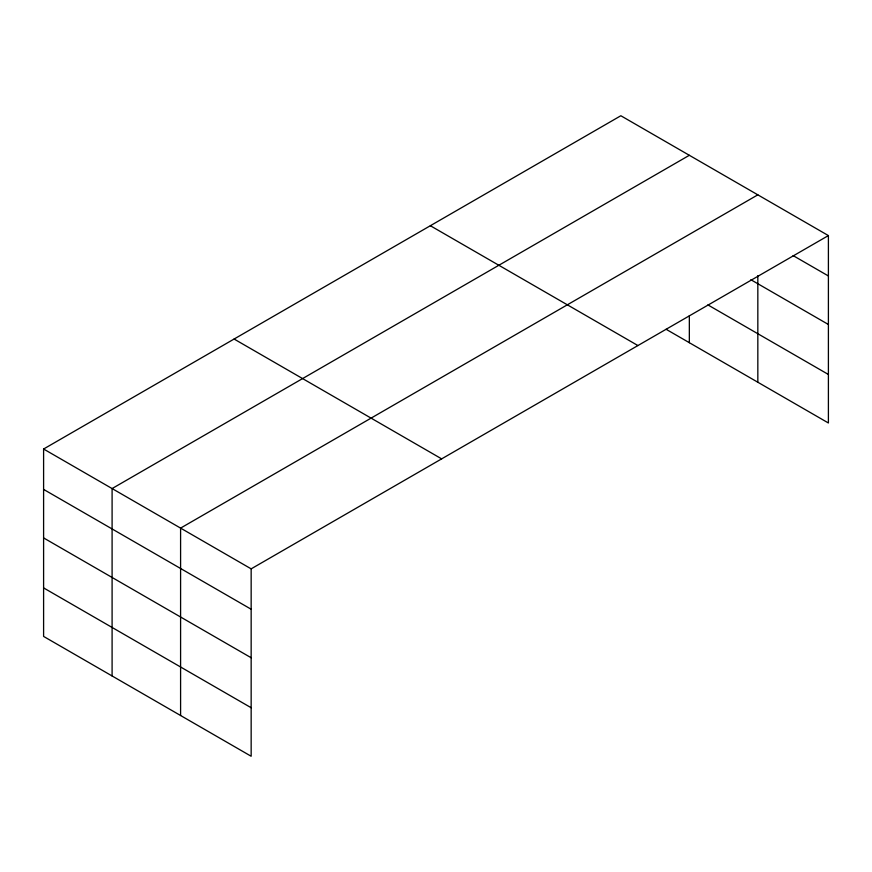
<?xml version="1.0" encoding="UTF-8"?>
<svg xmlns="http://www.w3.org/2000/svg" width="872" height="872" viewBox="0 0 872 872"><rect width="100%" height="100%" fill="white"/><g stroke="black" fill="none" stroke-linecap="round" stroke-linejoin="round"><path stroke-width="1.31" d="M43.6 449.015L251.158 568.849L251.158 756.253L43.6 636.418L43.6 449.015L620.842 115.747L828.4 235.582L828.4 422.985L666.121 329.289M689.338 155.292L112.096 488.56L112.096 675.964M757.833 194.838L180.591 528.105L180.591 715.509M251.158 568.849L828.4 235.582M793.117 255.594L828.4 275.966M750.868 279.716L828.4 324.482M707.911 304.906L828.4 374.47M430.354 225.728L637.912 345.552M234.088 339.034L441.646 458.868M43.6 489.399L251.158 609.234M43.6 537.915L251.158 657.75M43.6 587.902L251.158 707.737M757.833 275.65L757.833 382.241M689.338 315.74L689.338 342.696"/></g></svg>
